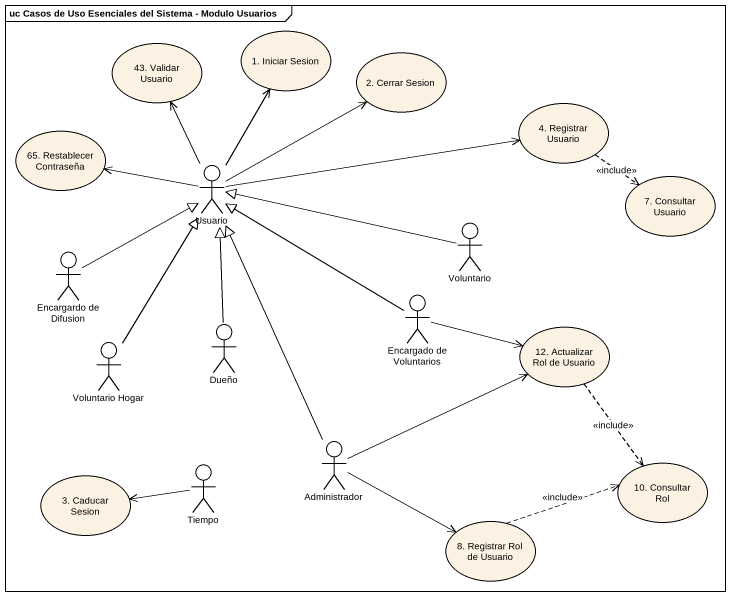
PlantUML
@startuml
mainframe uc Casos de Uso Esenciales del Sistema - Modulo Usuarios
usecase "43. Validar Usuario" as u43_Validar_Usuario
usecase "1. Iniciar Sesion" as u1_Iniciar_Sesion
usecase "2. Cerrar Sesion" as u2_Cerrar_Sesion
usecase "4. Registrar Usuario" as u4_Registrar_Usuario
usecase "65. Restablecer Contraseña" as u65_Restablecer_Contraseña
actor Usuario
usecase "7. Consultar Usuario" as u7_Consultar_Usuario
actor Voluntario
actor "Encargardo de Difusion" as Encargardo_de_Difusion
actor "Encargado de Voluntarios" as Encargado_de_Voluntarios
actor "Voluntario Hogar" as Voluntario_Hogar
actor Dueño
usecase "12. Actualizar Rol de Usuario" as u12_Actualizar_Rol_de_Usuario
usecase "3. Caducar Sesion" as u3_Caducar_Sesion
actor Tiempo
actor Administrador
usecase "10. Consultar Rol" as u10_Consultar_Rol
usecase "8. Registrar Rol de Usuario" as u8_Registrar_Rol_de_Usuario
u4_Registrar_Usuario ..> u7_Consultar_Usuario : <<include>>
Usuario -up-> u43_Validar_Usuario
Usuario -up-> u1_Iniciar_Sesion
Usuario -up-> u2_Cerrar_Sesion
Usuario -right-> u4_Registrar_Usuario
Usuario -left-> u65_Restablecer_Contraseña
Voluntario -left-|> Usuario
Encargardo_de_Difusion -up-|> Usuario
Encargado_de_Voluntarios -up-|> Usuario
Encargado_de_Voluntarios -right-> u12_Actualizar_Rol_de_Usuario
Voluntario_Hogar -up-|> Usuario
Dueño -up-|> Usuario
u12_Actualizar_Rol_de_Usuario ..> u10_Consultar_Rol : <<include>>
Tiempo -left-> u3_Caducar_Sesion
Administrador -up-|> Usuario
Administrador -right-> u12_Actualizar_Rol_de_Usuario
Administrador -right-> u8_Registrar_Rol_de_Usuario
u8_Registrar_Rol_de_Usuario .right.> u10_Consultar_Rol : <<include>>
@enduml
